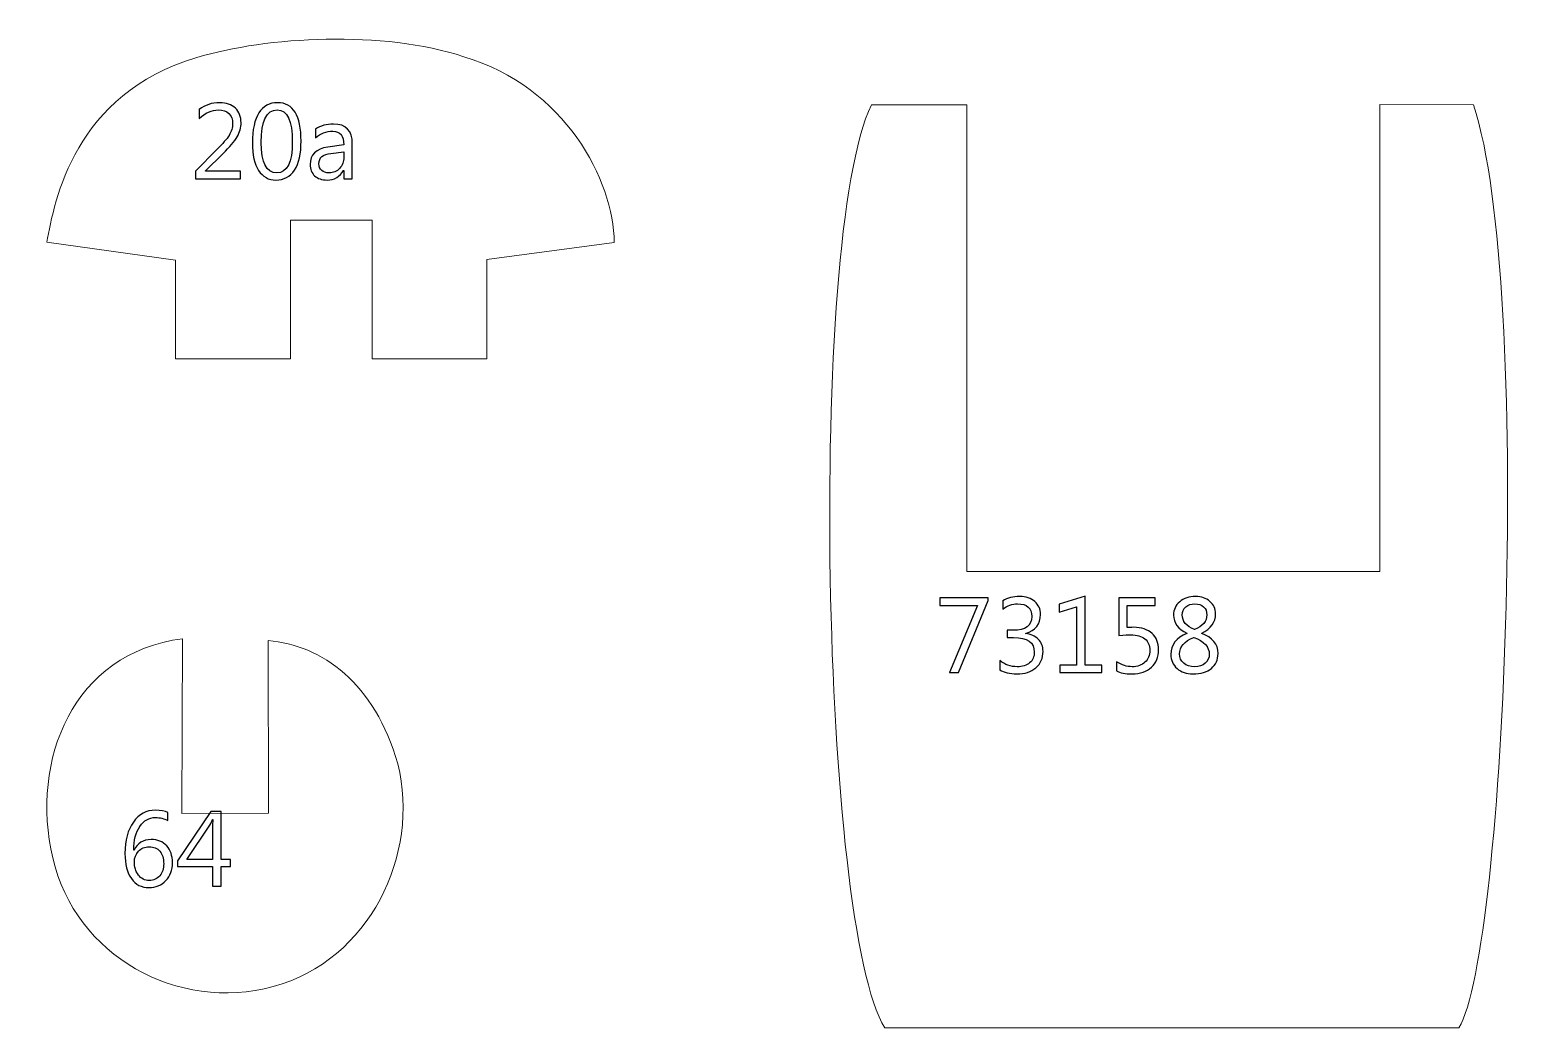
# Model space of a CAD drawing. Header units: centimetres. Extents: x -19.4 to 19.9, y -26.5 to 22.7.
# Drawn here: x -10.56 to -4.6, y -26.44 to -22.49 of the extents above; entities that cross this region are included whole.
import ezdxf

# ---------------------------------------------------------------- set-up
doc = ezdxf.new("R2010")
doc.units = ezdxf.units.CM
doc.header["$MEASUREMENT"] = 0
doc.layers.add('Camada 1', color=7, linetype='Continuous')

msp = doc.modelspace()

# ---------------------------------------------------------------- linework, layer by layer
at = {"layer": 'Camada 1', "color": 7, "lineweight": 9}
for points, knots in [([(-9.52597, -23.24056), (-9.52597, -23.24056), (-9.20152, -23.24056), (-9.20152, -23.24056), (-9.20152, -23.24056), (-9.20152, -23.24056), (-9.20174, -23.78998), (-9.20174, -23.78998), (-9.20174, -23.78998), (-9.20174, -23.78998), (-8.74706, -23.78986), (-8.74706, -23.78986), (-8.74706, -23.78986), (-8.74706, -23.78986), (-8.74676, -23.39645), (-8.74676, -23.39645), (-8.74676, -23.39645), (-8.74676, -23.39645), (-8.24192, -23.32893), (-8.24192, -23.32893), (-8.24192, -23.32893), (-8.24489, -23.08225), (-8.43561, -22.71193), (-8.83818, -22.59241), (-8.83818, -22.59241), (-9.15771, -22.48692), (-9.62076, -22.51208), (-9.89742, -22.59576), (-9.89742, -22.59576), (-10.38299, -22.74035), (-10.46188, -23.16197), (-10.492, -23.32741), (-10.492, -23.32741), (-10.492, -23.32741), (-9.9815, -23.39855), (-9.9815, -23.39855), (-9.9815, -23.39855), (-9.9815, -23.39855), (-9.98144, -23.7892), (-9.98144, -23.7892), (-9.98144, -23.7892), (-9.98144, -23.7892), (-9.52593, -23.78994), (-9.52593, -23.78994), (-9.52593, -23.78994), (-9.52593, -23.78994), (-9.52597, -23.24056), (-9.52597, -23.24056)], [0, 0, 0, 0, 0.0769231, 0.0769231, 0.0769231, 0.0769231, 0.1538462, 0.1538462, 0.1538462, 0.1538462, 0.2307692, 0.2307692, 0.2307692, 0.2307692, 0.3076923, 0.3076923, 0.3076923, 0.3076923, 0.3846154, 0.3846154, 0.3846154, 0.3846154, 0.4615385, 0.4615385, 0.4615385, 0.4615385, 0.5384615, 0.5384615, 0.5384615, 0.5384615, 0.6153846, 0.6153846, 0.6153846, 0.6153846, 0.6923077, 0.6923077, 0.6923077, 0.6923077, 0.7692308, 0.7692308, 0.7692308, 0.7692308, 0.8461538, 0.8461538, 0.8461538, 0.8461538, 1, 1, 1, 1]), ([(-7.22207, -22.78292), (-7.22207, -22.78292), (-6.84369, -22.7827), (-6.84369, -22.7827), (-6.84369, -22.7827), (-6.84369, -22.7827), (-6.84373, -24.63254), (-6.84373, -24.63254), (-6.84373, -24.63254), (-6.84373, -24.63254), (-5.20627, -24.6323), (-5.20627, -24.6323), (-5.20627, -24.6323), (-5.20627, -24.6323), (-5.20603, -22.78214), (-5.20603, -22.78214), (-5.20603, -22.78214), (-5.20603, -22.78214), (-4.83427, -22.78268), (-4.83427, -22.78268), (-4.83427, -22.78268), (-4.59865, -23.50388), (-4.70595, -26.14142), (-4.89249, -26.44154), (-4.89249, -26.44154), (-4.89249, -26.44154), (-7.16875, -26.4411), (-7.16875, -26.4411), (-7.16875, -26.4411), (-7.41943, -26.04228), (-7.47743, -23.3133), (-7.22207, -22.78292)], [0, 0, 0, 0, 0.1111111, 0.1111111, 0.1111111, 0.1111111, 0.2222222, 0.2222222, 0.2222222, 0.2222222, 0.3333333, 0.3333333, 0.3333333, 0.3333333, 0.4444444, 0.4444444, 0.4444444, 0.4444444, 0.5555556, 0.5555556, 0.5555556, 0.5555556, 0.6666667, 0.6666667, 0.6666667, 0.6666667, 0.7777778, 0.7777778, 0.7777778, 0.7777778, 1, 1, 1, 1]), ([(-9.95629, -25.59228), (-9.95629, -25.59228), (-9.61261, -25.59054), (-9.61261, -25.59054), (-9.61261, -25.59054), (-9.61261, -25.59054), (-9.61402, -24.90669), (-9.61402, -24.90669), (-9.61402, -24.90669), (-9.40134, -24.92379), (-9.19169, -25.07403), (-9.10037, -25.39532), (-9.10037, -25.39532), (-9.01042, -25.75538), (-9.21333, -26.17391), (-9.59392, -26.27739), (-9.59392, -26.27739), (-9.97452, -26.38087), (-10.37866, -26.15575), (-10.4686, -25.76788), (-10.4686, -25.76788), (-10.55855, -25.38001), (-10.38835, -24.9555), (-9.95414, -24.89905), (-9.95414, -24.89905), (-9.95414, -24.89905), (-9.95629, -25.59228), (-9.95629, -25.59228)], [0, 0, 0, 0, 0.125, 0.125, 0.125, 0.125, 0.25, 0.25, 0.25, 0.25, 0.375, 0.375, 0.375, 0.375, 0.5, 0.5, 0.5, 0.5, 0.625, 0.625, 0.625, 0.625, 0.75, 0.75, 0.75, 0.75, 1, 1, 1, 1])]:
    msp.add_open_spline(points, degree=3, knots=knots, dxfattribs=at)
at = {"layer": 'Camada 1', "color": 7}
for points, knots in [([(-9.72422, -23.07612), (-9.72422, -23.07612), (-9.90287, -23.07612), (-9.90287, -23.07612), (-9.90287, -23.07612), (-9.90287, -23.07612), (-9.90287, -23.04606), (-9.90287, -23.04606), (-9.90287, -23.04606), (-9.90287, -23.04606), (-9.81651, -22.95942), (-9.81651, -22.95942), (-9.81651, -22.95942), (-9.79443, -22.93734), (-9.77869, -22.91899), (-9.76931, -22.90431), (-9.76931, -22.90431), (-9.75985, -22.88964), (-9.75513, -22.8739), (-9.75513, -22.85725), (-9.75513, -22.85725), (-9.75513, -22.84018), (-9.76, -22.82691), (-9.7698, -22.81753), (-9.7698, -22.81753), (-9.77961, -22.80815), (-9.79351, -22.80349), (-9.81157, -22.80349), (-9.81157, -22.80349), (-9.83803, -22.80349), (-9.86336, -22.81478), (-9.88763, -22.83736), (-9.88763, -22.83736), (-9.88763, -22.83736), (-9.88763, -22.8018), (-9.88763, -22.8018), (-9.88763, -22.8018), (-9.86449, -22.78373), (-9.83754, -22.7747), (-9.80685, -22.7747), (-9.80685, -22.7747), (-9.78039, -22.7747), (-9.75957, -22.7819), (-9.7444, -22.79622), (-9.7444, -22.79622), (-9.72923, -22.81054), (-9.72168, -22.82981), (-9.72168, -22.85394), (-9.72168, -22.85394), (-9.72168, -22.87292), (-9.7269, -22.89154), (-9.73742, -22.90968), (-9.73742, -22.90968), (-9.74786, -22.92781), (-9.7667, -22.95032), (-9.79386, -22.9772), (-9.79386, -22.9772), (-9.79386, -22.9772), (-9.86223, -23.04479), (-9.86223, -23.04479), (-9.86223, -23.04479), (-9.86223, -23.04479), (-9.86223, -23.04564), (-9.86223, -23.04564), (-9.86223, -23.04564), (-9.86223, -23.04564), (-9.72422, -23.04564), (-9.72422, -23.04564), (-9.72422, -23.04564), (-9.72422, -23.04564), (-9.72422, -23.07612), (-9.72422, -23.07612)], [0, 0, 0, 0, 0.0526316, 0.0526316, 0.0526316, 0.0526316, 0.1052632, 0.1052632, 0.1052632, 0.1052632, 0.1578947, 0.1578947, 0.1578947, 0.1578947, 0.2105263, 0.2105263, 0.2105263, 0.2105263, 0.2631579, 0.2631579, 0.2631579, 0.2631579, 0.3157895, 0.3157895, 0.3157895, 0.3157895, 0.3684211, 0.3684211, 0.3684211, 0.3684211, 0.4210526, 0.4210526, 0.4210526, 0.4210526, 0.4736842, 0.4736842, 0.4736842, 0.4736842, 0.5263158, 0.5263158, 0.5263158, 0.5263158, 0.5789474, 0.5789474, 0.5789474, 0.5789474, 0.6315789, 0.6315789, 0.6315789, 0.6315789, 0.6842105, 0.6842105, 0.6842105, 0.6842105, 0.7368421, 0.7368421, 0.7368421, 0.7368421, 0.7894737, 0.7894737, 0.7894737, 0.7894737, 0.8421053, 0.8421053, 0.8421053, 0.8421053, 0.8947368, 0.8947368, 0.8947368, 0.8947368, 1, 1, 1, 1]), ([(-9.58339, -23.0812), (-9.61274, -23.0812), (-9.63568, -23.06857), (-9.65211, -23.04338), (-9.65211, -23.04338), (-9.66855, -23.01812), (-9.67681, -22.98164), (-9.67681, -22.93395), (-9.67681, -22.93395), (-9.67681, -22.88152), (-9.6682, -22.84194), (-9.65106, -22.81506), (-9.65106, -22.81506), (-9.63391, -22.78818), (-9.60915, -22.7747), (-9.57676, -22.7747), (-9.57676, -22.7747), (-9.51474, -22.7747), (-9.48377, -22.82536), (-9.48377, -22.92668), (-9.48377, -22.92668), (-9.48377, -22.97692), (-9.49252, -23.01516), (-9.51001, -23.04162), (-9.51001, -23.04162), (-9.52751, -23.06801), (-9.55199, -23.0812), (-9.58339, -23.0812)], [0, 0, 0, 0, 0.125, 0.125, 0.125, 0.125, 0.25, 0.25, 0.25, 0.25, 0.375, 0.375, 0.375, 0.375, 0.5, 0.5, 0.5, 0.5, 0.625, 0.625, 0.625, 0.625, 0.75, 0.75, 0.75, 0.75, 1, 1, 1, 1]), ([(-9.57867, -22.80349), (-9.62093, -22.80349), (-9.6421, -22.84646), (-9.6421, -22.9324), (-9.6421, -22.9324), (-9.6421, -23.01269), (-9.62135, -23.05284), (-9.57986, -23.05284), (-9.57986, -23.05284), (-9.53894, -23.05284), (-9.51848, -23.01198), (-9.51848, -22.93035), (-9.51848, -22.93035), (-9.51848, -22.84575), (-9.53852, -22.80349), (-9.57867, -22.80349)], [0, 0, 0, 0, 0.2, 0.2, 0.2, 0.2, 0.4, 0.4, 0.4, 0.4, 0.6, 0.6, 0.6, 0.6, 1, 1, 1, 1]), ([(-9.28056, -23.07612), (-9.28056, -23.07612), (-9.31443, -23.07612), (-9.31443, -23.07612), (-9.31443, -23.07612), (-9.31443, -23.07612), (-9.31443, -23.04303), (-9.31443, -23.04303), (-9.31443, -23.04303), (-9.31443, -23.04303), (-9.31528, -23.04303), (-9.31528, -23.04303), (-9.31528, -23.04303), (-9.33002, -23.0685), (-9.35168, -23.0812), (-9.3804, -23.0812), (-9.3804, -23.0812), (-9.4015, -23.0812), (-9.41801, -23.07563), (-9.42993, -23.06441), (-9.42993, -23.06441), (-9.44186, -23.05326), (-9.44778, -23.03844), (-9.44778, -23.01996), (-9.44778, -23.01996), (-9.44778, -22.98037), (-9.4245, -22.9573), (-9.37793, -22.95081), (-9.37793, -22.95081), (-9.37793, -22.95081), (-9.31443, -22.94192), (-9.31443, -22.94192), (-9.31443, -22.94192), (-9.31443, -22.9058), (-9.32897, -22.88773), (-9.35803, -22.88773), (-9.35803, -22.88773), (-9.38351, -22.88773), (-9.40651, -22.89648), (-9.42704, -22.91398), (-9.42704, -22.91398), (-9.42704, -22.91398), (-9.42704, -22.87927), (-9.42704, -22.87927), (-9.42704, -22.87927), (-9.40623, -22.866), (-9.38231, -22.85937), (-9.35514, -22.85937), (-9.35514, -22.85937), (-9.3054, -22.85937), (-9.28056, -22.88569), (-9.28056, -22.93839), (-9.28056, -22.93839), (-9.28056, -22.93839), (-9.28056, -23.07612), (-9.28056, -23.07612)], [0, 0, 0, 0, 0.0666667, 0.0666667, 0.0666667, 0.0666667, 0.1333333, 0.1333333, 0.1333333, 0.1333333, 0.2, 0.2, 0.2, 0.2, 0.2666667, 0.2666667, 0.2666667, 0.2666667, 0.3333333, 0.3333333, 0.3333333, 0.3333333, 0.4, 0.4, 0.4, 0.4, 0.4666667, 0.4666667, 0.4666667, 0.4666667, 0.5333333, 0.5333333, 0.5333333, 0.5333333, 0.6, 0.6, 0.6, 0.6, 0.6666667, 0.6666667, 0.6666667, 0.6666667, 0.7333333, 0.7333333, 0.7333333, 0.7333333, 0.8, 0.8, 0.8, 0.8, 0.8666667, 0.8666667, 0.8666667, 0.8666667, 1, 1, 1, 1]), ([(-9.31443, -22.96901), (-9.31443, -22.96901), (-9.36551, -22.97607), (-9.36551, -22.97607), (-9.36551, -22.97607), (-9.38125, -22.97826), (-9.3931, -22.98221), (-9.40107, -22.98778), (-9.40107, -22.98778), (-9.40905, -22.99343), (-9.41307, -23.00331), (-9.41307, -23.01756), (-9.41307, -23.01756), (-9.41307, -23.02793), (-9.4094, -23.0364), (-9.40199, -23.04296), (-9.40199, -23.04296), (-9.39465, -23.04952), (-9.38478, -23.05284), (-9.37257, -23.05284), (-9.37257, -23.05284), (-9.35571, -23.05284), (-9.34181, -23.04691), (-9.33087, -23.03513), (-9.33087, -23.03513), (-9.31993, -23.02327), (-9.31443, -23.00832), (-9.31443, -22.99018), (-9.31443, -22.99018), (-9.31443, -22.99018), (-9.31443, -22.96901), (-9.31443, -22.96901)], [0, 0, 0, 0, 0.1111111, 0.1111111, 0.1111111, 0.1111111, 0.2222222, 0.2222222, 0.2222222, 0.2222222, 0.3333333, 0.3333333, 0.3333333, 0.3333333, 0.4444444, 0.4444444, 0.4444444, 0.4444444, 0.5555556, 0.5555556, 0.5555556, 0.5555556, 0.6666667, 0.6666667, 0.6666667, 0.6666667, 0.7777778, 0.7777778, 0.7777778, 0.7777778, 1, 1, 1, 1]), ([(-6.71276, -25.02239), (-6.71276, -25.02239), (-6.71276, -24.98599), (-6.71276, -24.98599), (-6.71276, -24.98599), (-6.69251, -25.00207), (-6.66958, -25.01012), (-6.6441, -25.01012), (-6.6441, -25.01012), (-6.62336, -25.01012), (-6.60685, -25.00497), (-6.5945, -24.99459), (-6.5945, -24.99459), (-6.58216, -24.98422), (-6.57602, -24.97025), (-6.57602, -24.95275), (-6.57602, -24.95275), (-6.57602, -24.91395), (-6.60353, -24.89454), (-6.6585, -24.89454), (-6.6585, -24.89454), (-6.6585, -24.89454), (-6.68312, -24.89454), (-6.68312, -24.89454), (-6.68312, -24.89454), (-6.68312, -24.89454), (-6.68312, -24.86576), (-6.68312, -24.86576), (-6.68312, -24.86576), (-6.68312, -24.86576), (-6.6597, -24.86576), (-6.6597, -24.86576), (-6.6597, -24.86576), (-6.61066, -24.86576), (-6.58618, -24.84755), (-6.58618, -24.81122), (-6.58618, -24.81122), (-6.58618, -24.77756), (-6.60488, -24.76077), (-6.64227, -24.76077), (-6.64227, -24.76077), (-6.66315, -24.76077), (-6.68284, -24.76782), (-6.70133, -24.78194), (-6.70133, -24.78194), (-6.70133, -24.78194), (-6.70133, -24.74892), (-6.70133, -24.74892), (-6.70133, -24.74892), (-6.68228, -24.73763), (-6.65977, -24.73198), (-6.63387, -24.73198), (-6.63387, -24.73198), (-6.6089, -24.73198), (-6.58893, -24.73861), (-6.5739, -24.75181), (-6.5739, -24.75181), (-6.55894, -24.76507), (-6.55146, -24.78201), (-6.55146, -24.80268), (-6.55146, -24.80268), (-6.55146, -24.8417), (-6.57129, -24.86682), (-6.61101, -24.87796), (-6.61101, -24.87796), (-6.61101, -24.87796), (-6.61101, -24.87881), (-6.61101, -24.87881), (-6.61101, -24.87881), (-6.58971, -24.88086), (-6.57277, -24.88834), (-6.56021, -24.90125), (-6.56021, -24.90125), (-6.54758, -24.91416), (-6.5413, -24.93025), (-6.5413, -24.94951), (-6.5413, -24.94951), (-6.5413, -24.97618), (-6.55083, -24.99763), (-6.56995, -25.014), (-6.56995, -25.014), (-6.58907, -25.0303), (-6.61426, -25.03848), (-6.64552, -25.03848), (-6.64552, -25.03848), (-6.67367, -25.03848), (-6.6961, -25.03312), (-6.71276, -25.02239)], [0, 0, 0, 0, 0.0434783, 0.0434783, 0.0434783, 0.0434783, 0.0869565, 0.0869565, 0.0869565, 0.0869565, 0.1304348, 0.1304348, 0.1304348, 0.1304348, 0.173913, 0.173913, 0.173913, 0.173913, 0.2173913, 0.2173913, 0.2173913, 0.2173913, 0.2608696, 0.2608696, 0.2608696, 0.2608696, 0.3043478, 0.3043478, 0.3043478, 0.3043478, 0.3478261, 0.3478261, 0.3478261, 0.3478261, 0.3913043, 0.3913043, 0.3913043, 0.3913043, 0.4347826, 0.4347826, 0.4347826, 0.4347826, 0.4782609, 0.4782609, 0.4782609, 0.4782609, 0.5217391, 0.5217391, 0.5217391, 0.5217391, 0.5652174, 0.5652174, 0.5652174, 0.5652174, 0.6086957, 0.6086957, 0.6086957, 0.6086957, 0.6521739, 0.6521739, 0.6521739, 0.6521739, 0.6956522, 0.6956522, 0.6956522, 0.6956522, 0.7391304, 0.7391304, 0.7391304, 0.7391304, 0.7826087, 0.7826087, 0.7826087, 0.7826087, 0.826087, 0.826087, 0.826087, 0.826087, 0.8695652, 0.8695652, 0.8695652, 0.8695652, 0.9130435, 0.9130435, 0.9130435, 0.9130435, 1, 1, 1, 1]), ([(-6.30762, -25.0334), (-6.30762, -25.0334), (-6.47526, -25.0334), (-6.47526, -25.0334), (-6.47526, -25.0334), (-6.47526, -25.0334), (-6.47526, -25.00377), (-6.47526, -25.00377), (-6.47526, -25.00377), (-6.47526, -25.00377), (-6.40838, -25.00377), (-6.40838, -25.00377), (-6.40838, -25.00377), (-6.40838, -25.00377), (-6.40838, -24.77333), (-6.40838, -24.77333), (-6.40838, -24.77333), (-6.40838, -24.77333), (-6.47696, -24.79379), (-6.47696, -24.79379), (-6.47696, -24.79379), (-6.47696, -24.79379), (-6.47696, -24.76162), (-6.47696, -24.76162), (-6.47696, -24.76162), (-6.47696, -24.76162), (-6.37451, -24.73029), (-6.37451, -24.73029), (-6.37451, -24.73029), (-6.37451, -24.73029), (-6.37451, -25.00377), (-6.37451, -25.00377), (-6.37451, -25.00377), (-6.37451, -25.00377), (-6.30762, -25.00377), (-6.30762, -25.00377), (-6.30762, -25.00377), (-6.30762, -25.00377), (-6.30762, -25.0334), (-6.30762, -25.0334)], [0, 0, 0, 0, 0.0909091, 0.0909091, 0.0909091, 0.0909091, 0.1818182, 0.1818182, 0.1818182, 0.1818182, 0.2727273, 0.2727273, 0.2727273, 0.2727273, 0.3636364, 0.3636364, 0.3636364, 0.3636364, 0.4545455, 0.4545455, 0.4545455, 0.4545455, 0.5454545, 0.5454545, 0.5454545, 0.5454545, 0.6363636, 0.6363636, 0.6363636, 0.6363636, 0.7272727, 0.7272727, 0.7272727, 0.7272727, 0.8181818, 0.8181818, 0.8181818, 0.8181818, 1, 1, 1, 1]), ([(-5.97064, -24.87803), (-5.97064, -24.87803), (-5.97064, -24.87719), (-5.97064, -24.87719), (-5.97064, -24.87719), (-6.0062, -24.86068), (-6.02398, -24.83669), (-6.02398, -24.80522), (-6.02398, -24.80522), (-6.02398, -24.78384), (-6.01587, -24.76627), (-5.99957, -24.75258), (-5.99957, -24.75258), (-5.98327, -24.73883), (-5.96232, -24.73198), (-5.93663, -24.73198), (-5.93663, -24.73198), (-5.91349, -24.73198), (-5.89444, -24.7384), (-5.87955, -24.75124), (-5.87955, -24.75124), (-5.86467, -24.76409), (-5.85719, -24.78052), (-5.85719, -24.80063), (-5.85719, -24.80063), (-5.85719, -24.83351), (-5.87553, -24.85898), (-5.91222, -24.87719), (-5.91222, -24.87719), (-5.91222, -24.87719), (-5.91222, -24.87803), (-5.91222, -24.87803), (-5.91222, -24.87803), (-5.86904, -24.89349), (-5.84745, -24.92023), (-5.84745, -24.95826), (-5.84745, -24.95826), (-5.84745, -24.98281), (-5.85627, -25.00228), (-5.87391, -25.01675), (-5.87391, -25.01675), (-5.89148, -25.03121), (-5.91603, -25.03848), (-5.94743, -25.03848), (-5.94743, -25.03848), (-5.97276, -25.03848), (-5.99357, -25.03128), (-6.01001, -25.01696), (-6.01001, -25.01696), (-6.02638, -25.00264), (-6.03457, -24.98401), (-6.03457, -24.96115), (-6.03457, -24.96115), (-6.03457, -24.92312), (-6.01326, -24.89539), (-5.97064, -24.87803)], [0, 0, 0, 0, 0.0666667, 0.0666667, 0.0666667, 0.0666667, 0.1333333, 0.1333333, 0.1333333, 0.1333333, 0.2, 0.2, 0.2, 0.2, 0.2666667, 0.2666667, 0.2666667, 0.2666667, 0.3333333, 0.3333333, 0.3333333, 0.3333333, 0.4, 0.4, 0.4, 0.4, 0.4666667, 0.4666667, 0.4666667, 0.4666667, 0.5333333, 0.5333333, 0.5333333, 0.5333333, 0.6, 0.6, 0.6, 0.6, 0.6666667, 0.6666667, 0.6666667, 0.6666667, 0.7333333, 0.7333333, 0.7333333, 0.7333333, 0.8, 0.8, 0.8, 0.8, 0.8666667, 0.8666667, 0.8666667, 0.8666667, 1, 1, 1, 1]), ([(-6.75932, -24.74772), (-6.75932, -24.74772), (-6.87659, -25.0334), (-6.87659, -25.0334), (-6.87659, -25.0334), (-6.87659, -25.0334), (-6.91173, -25.0334), (-6.91173, -25.0334), (-6.91173, -25.0334), (-6.91173, -25.0334), (-6.80081, -24.76754), (-6.80081, -24.76754), (-6.80081, -24.76754), (-6.80081, -24.76754), (-6.95025, -24.76754), (-6.95025, -24.76754), (-6.95025, -24.76754), (-6.95025, -24.76754), (-6.95025, -24.73706), (-6.95025, -24.73706), (-6.95025, -24.73706), (-6.95025, -24.73706), (-6.75932, -24.73706), (-6.75932, -24.73706), (-6.75932, -24.73706), (-6.75932, -24.73706), (-6.75932, -24.74772), (-6.75932, -24.74772)], [0, 0, 0, 0, 0.125, 0.125, 0.125, 0.125, 0.25, 0.25, 0.25, 0.25, 0.375, 0.375, 0.375, 0.375, 0.5, 0.5, 0.5, 0.5, 0.625, 0.625, 0.625, 0.625, 0.75, 0.75, 0.75, 0.75, 1, 1, 1, 1]), ([(-6.24962, -25.0262), (-6.24962, -25.0262), (-6.24962, -24.99022), (-6.24962, -24.99022), (-6.24962, -24.99022), (-6.22937, -25.00348), (-6.20877, -25.01012), (-6.18782, -25.01012), (-6.18782, -25.01012), (-6.16686, -25.01012), (-6.15, -25.00419), (-6.13716, -24.99234), (-6.13716, -24.99234), (-6.12438, -24.98055), (-6.11796, -24.96482), (-6.11796, -24.94527), (-6.11796, -24.94527), (-6.11796, -24.92587), (-6.12453, -24.9107), (-6.13758, -24.89984), (-6.13758, -24.89984), (-6.1507, -24.88897), (-6.1694, -24.88354), (-6.19381, -24.88354), (-6.19381, -24.88354), (-6.20207, -24.88354), (-6.21759, -24.88438), (-6.24031, -24.88601), (-6.24031, -24.88601), (-6.24031, -24.88601), (-6.24031, -24.73706), (-6.24031, -24.73706), (-6.24031, -24.73706), (-6.24031, -24.73706), (-6.0968, -24.73706), (-6.0968, -24.73706), (-6.0968, -24.73706), (-6.0968, -24.73706), (-6.0968, -24.76754), (-6.0968, -24.76754), (-6.0968, -24.76754), (-6.0968, -24.76754), (-6.20814, -24.76754), (-6.20814, -24.76754), (-6.20814, -24.76754), (-6.20814, -24.76754), (-6.20814, -24.85475), (-6.20814, -24.85475), (-6.20814, -24.85475), (-6.19903, -24.85419), (-6.19064, -24.8539), (-6.18288, -24.8539), (-6.18288, -24.8539), (-6.1512, -24.8539), (-6.12664, -24.86188), (-6.10929, -24.87775), (-6.10929, -24.87775), (-6.09193, -24.89363), (-6.08325, -24.91543), (-6.08325, -24.94309), (-6.08325, -24.94309), (-6.08325, -24.97173), (-6.09256, -24.99481), (-6.11126, -25.01223), (-6.11126, -25.01223), (-6.12996, -25.02973), (-6.15564, -25.03848), (-6.18817, -25.03848), (-6.18817, -25.03848), (-6.21561, -25.03848), (-6.23608, -25.03439), (-6.24962, -25.0262)], [0, 0, 0, 0, 0.0526316, 0.0526316, 0.0526316, 0.0526316, 0.1052632, 0.1052632, 0.1052632, 0.1052632, 0.1578947, 0.1578947, 0.1578947, 0.1578947, 0.2105263, 0.2105263, 0.2105263, 0.2105263, 0.2631579, 0.2631579, 0.2631579, 0.2631579, 0.3157895, 0.3157895, 0.3157895, 0.3157895, 0.3684211, 0.3684211, 0.3684211, 0.3684211, 0.4210526, 0.4210526, 0.4210526, 0.4210526, 0.4736842, 0.4736842, 0.4736842, 0.4736842, 0.5263158, 0.5263158, 0.5263158, 0.5263158, 0.5789474, 0.5789474, 0.5789474, 0.5789474, 0.6315789, 0.6315789, 0.6315789, 0.6315789, 0.6842105, 0.6842105, 0.6842105, 0.6842105, 0.7368421, 0.7368421, 0.7368421, 0.7368421, 0.7894737, 0.7894737, 0.7894737, 0.7894737, 0.8421053, 0.8421053, 0.8421053, 0.8421053, 0.8947368, 0.8947368, 0.8947368, 0.8947368, 1, 1, 1, 1]), ([(-5.8919, -24.80487), (-5.8919, -24.79118), (-5.8962, -24.78045), (-5.90474, -24.77255), (-5.90474, -24.77255), (-5.91328, -24.76472), (-5.92499, -24.76077), (-5.93974, -24.76077), (-5.93974, -24.76077), (-5.95357, -24.76077), (-5.96528, -24.76486), (-5.97488, -24.77312), (-5.97488, -24.77312), (-5.98447, -24.7813), (-5.98927, -24.79174), (-5.98927, -24.80444), (-5.98927, -24.80444), (-5.98927, -24.83027), (-5.97318, -24.84967), (-5.94101, -24.86279), (-5.94101, -24.86279), (-5.90827, -24.84925), (-5.8919, -24.82999), (-5.8919, -24.80487)], [0, 0, 0, 0, 0.1428571, 0.1428571, 0.1428571, 0.1428571, 0.2857143, 0.2857143, 0.2857143, 0.2857143, 0.4285714, 0.4285714, 0.4285714, 0.4285714, 0.5714286, 0.5714286, 0.5714286, 0.5714286, 0.7142857, 0.7142857, 0.7142857, 0.7142857, 1, 1, 1, 1]), ([(-5.94327, -24.89412), (-5.98101, -24.90915), (-5.99985, -24.93102), (-5.99985, -24.9596), (-5.99985, -24.9596), (-5.99985, -24.97434), (-5.99435, -24.98648), (-5.98341, -24.99593), (-5.98341, -24.99593), (-5.97248, -25.00539), (-5.95808, -25.01012), (-5.94016, -25.01012), (-5.94016, -25.01012), (-5.92309, -25.01012), (-5.90919, -25.00546), (-5.89839, -24.99615), (-5.89839, -24.99615), (-5.8876, -24.98683), (-5.88216, -24.97505), (-5.88216, -24.9608), (-5.88216, -24.9608), (-5.88216, -24.93102), (-5.90255, -24.90873), (-5.94327, -24.89412)], [0, 0, 0, 0, 0.1428571, 0.1428571, 0.1428571, 0.1428571, 0.2857143, 0.2857143, 0.2857143, 0.2857143, 0.4285714, 0.4285714, 0.4285714, 0.4285714, 0.5714286, 0.5714286, 0.5714286, 0.5714286, 0.7142857, 0.7142857, 0.7142857, 0.7142857, 1, 1, 1, 1]), ([(-10.01203, -25.58735), (-10.01203, -25.58735), (-10.01203, -25.61945), (-10.01203, -25.61945), (-10.01203, -25.61945), (-10.02734, -25.61162), (-10.04342, -25.60767), (-10.06036, -25.60767), (-10.06036, -25.60767), (-10.08661, -25.60767), (-10.10763, -25.61938), (-10.12344, -25.64281), (-10.12344, -25.64281), (-10.13917, -25.66623), (-10.14707, -25.69763), (-10.14707, -25.73693), (-10.14707, -25.73693), (-10.14707, -25.73693), (-10.14623, -25.73693), (-10.14623, -25.73693), (-10.14623, -25.73693), (-10.13247, -25.70892), (-10.10989, -25.69488), (-10.07849, -25.69488), (-10.07849, -25.69488), (-10.0526, -25.69488), (-10.03207, -25.7032), (-10.01675, -25.71978), (-10.01675, -25.71978), (-10.00144, -25.73643), (-9.99382, -25.75866), (-9.99382, -25.78653), (-9.99382, -25.78653), (-9.99382, -25.8156), (-10.00257, -25.83938), (-10.02007, -25.85779), (-10.02007, -25.85779), (-10.03757, -25.87621), (-10.05979, -25.88538), (-10.08675, -25.88538), (-10.08675, -25.88538), (-10.11652, -25.88538), (-10.13988, -25.87353), (-10.15681, -25.84982), (-10.15681, -25.84982), (-10.17374, -25.82611), (-10.18221, -25.79281), (-10.18221, -25.74991), (-10.18221, -25.74991), (-10.18221, -25.69791), (-10.17113, -25.65642), (-10.14898, -25.62545), (-10.14898, -25.62545), (-10.12682, -25.5944), (-10.09754, -25.57888), (-10.0612, -25.57888), (-10.0612, -25.57888), (-10.04053, -25.57888), (-10.02416, -25.5817), (-10.01203, -25.58735)], [0, 0, 0, 0, 0.0625, 0.0625, 0.0625, 0.0625, 0.125, 0.125, 0.125, 0.125, 0.1875, 0.1875, 0.1875, 0.1875, 0.25, 0.25, 0.25, 0.25, 0.3125, 0.3125, 0.3125, 0.3125, 0.375, 0.375, 0.375, 0.375, 0.4375, 0.4375, 0.4375, 0.4375, 0.5, 0.5, 0.5, 0.5, 0.5625, 0.5625, 0.5625, 0.5625, 0.625, 0.625, 0.625, 0.625, 0.6875, 0.6875, 0.6875, 0.6875, 0.75, 0.75, 0.75, 0.75, 0.8125, 0.8125, 0.8125, 0.8125, 0.875, 0.875, 0.875, 0.875, 1, 1, 1, 1]), ([(-9.7631, -25.80156), (-9.7631, -25.80156), (-9.8012, -25.80156), (-9.8012, -25.80156), (-9.8012, -25.80156), (-9.8012, -25.80156), (-9.8012, -25.8803), (-9.8012, -25.8803), (-9.8012, -25.8803), (-9.8012, -25.8803), (-9.83465, -25.8803), (-9.83465, -25.8803), (-9.83465, -25.8803), (-9.83465, -25.8803), (-9.83465, -25.80156), (-9.83465, -25.80156), (-9.83465, -25.80156), (-9.83465, -25.80156), (-9.97393, -25.80156), (-9.97393, -25.80156), (-9.97393, -25.80156), (-9.97393, -25.80156), (-9.97393, -25.7794), (-9.97393, -25.7794), (-9.97393, -25.7794), (-9.97393, -25.7794), (-9.84206, -25.58396), (-9.84206, -25.58396), (-9.84206, -25.58396), (-9.84206, -25.58396), (-9.8012, -25.58396), (-9.8012, -25.58396), (-9.8012, -25.58396), (-9.8012, -25.58396), (-9.8012, -25.77404), (-9.8012, -25.77404), (-9.8012, -25.77404), (-9.8012, -25.77404), (-9.7631, -25.77404), (-9.7631, -25.77404), (-9.7631, -25.77404), (-9.7631, -25.77404), (-9.7631, -25.80156), (-9.7631, -25.80156)], [0, 0, 0, 0, 0.0833333, 0.0833333, 0.0833333, 0.0833333, 0.1666667, 0.1666667, 0.1666667, 0.1666667, 0.25, 0.25, 0.25, 0.25, 0.3333333, 0.3333333, 0.3333333, 0.3333333, 0.4166667, 0.4166667, 0.4166667, 0.4166667, 0.5, 0.5, 0.5, 0.5, 0.5833333, 0.5833333, 0.5833333, 0.5833333, 0.6666667, 0.6666667, 0.6666667, 0.6666667, 0.75, 0.75, 0.75, 0.75, 0.8333333, 0.8333333, 0.8333333, 0.8333333, 1, 1, 1, 1]), ([(-9.83465, -25.77404), (-9.83465, -25.77404), (-9.83465, -25.64598), (-9.83465, -25.64598), (-9.83465, -25.64598), (-9.83465, -25.63688), (-9.83437, -25.62665), (-9.8338, -25.61536), (-9.8338, -25.61536), (-9.8338, -25.61536), (-9.83465, -25.61536), (-9.83465, -25.61536), (-9.83465, -25.61536), (-9.83655, -25.62037), (-9.84036, -25.62792), (-9.84601, -25.63808), (-9.84601, -25.63808), (-9.84601, -25.63808), (-9.93717, -25.77404), (-9.93717, -25.77404), (-9.93717, -25.77404), (-9.93717, -25.77404), (-9.83465, -25.77404), (-9.83465, -25.77404)], [0, 0, 0, 0, 0.1428571, 0.1428571, 0.1428571, 0.1428571, 0.2857143, 0.2857143, 0.2857143, 0.2857143, 0.4285714, 0.4285714, 0.4285714, 0.4285714, 0.5714286, 0.5714286, 0.5714286, 0.5714286, 0.7142857, 0.7142857, 0.7142857, 0.7142857, 1, 1, 1, 1]), ([(-10.08604, -25.72366), (-10.10354, -25.72366), (-10.11772, -25.72959), (-10.12859, -25.74144), (-10.12859, -25.74144), (-10.13952, -25.75337), (-10.14496, -25.76734), (-10.14496, -25.7835), (-10.14496, -25.7835), (-10.14496, -25.80382), (-10.13952, -25.8211), (-10.12873, -25.8355), (-10.12873, -25.8355), (-10.11793, -25.84982), (-10.10354, -25.85702), (-10.08562, -25.85702), (-10.08562, -25.85702), (-10.06854, -25.85702), (-10.05471, -25.85074), (-10.04427, -25.83825), (-10.04427, -25.83825), (-10.03376, -25.82576), (-10.02854, -25.80996), (-10.02854, -25.79076), (-10.02854, -25.79076), (-10.02854, -25.76974), (-10.03355, -25.75337), (-10.04364, -25.74144), (-10.04364, -25.74144), (-10.05373, -25.72959), (-10.06784, -25.72366), (-10.08604, -25.72366)], [0, 0, 0, 0, 0.1111111, 0.1111111, 0.1111111, 0.1111111, 0.2222222, 0.2222222, 0.2222222, 0.2222222, 0.3333333, 0.3333333, 0.3333333, 0.3333333, 0.4444444, 0.4444444, 0.4444444, 0.4444444, 0.5555556, 0.5555556, 0.5555556, 0.5555556, 0.6666667, 0.6666667, 0.6666667, 0.6666667, 0.7777778, 0.7777778, 0.7777778, 0.7777778, 1, 1, 1, 1])]:
    msp.add_open_spline(points, degree=3, knots=knots, dxfattribs=at)
at = {"layer": 'Camada 1', "color": 250, "lineweight": 9}
for points, knots in [([(-9.72422, -23.07612), (-9.72422, -23.07612), (-9.90287, -23.07612), (-9.90287, -23.07612), (-9.90287, -23.07612), (-9.90287, -23.07612), (-9.90287, -23.04606), (-9.90287, -23.04606), (-9.90287, -23.04606), (-9.90287, -23.04606), (-9.81651, -22.95942), (-9.81651, -22.95942), (-9.81651, -22.95942), (-9.79443, -22.93734), (-9.77869, -22.91899), (-9.76931, -22.90431), (-9.76931, -22.90431), (-9.75985, -22.88964), (-9.75513, -22.8739), (-9.75513, -22.85725), (-9.75513, -22.85725), (-9.75513, -22.84018), (-9.76, -22.82691), (-9.7698, -22.81753), (-9.7698, -22.81753), (-9.77961, -22.80815), (-9.79351, -22.80349), (-9.81157, -22.80349), (-9.81157, -22.80349), (-9.83803, -22.80349), (-9.86336, -22.81478), (-9.88763, -22.83736), (-9.88763, -22.83736), (-9.88763, -22.83736), (-9.88763, -22.8018), (-9.88763, -22.8018), (-9.88763, -22.8018), (-9.86449, -22.78373), (-9.83754, -22.7747), (-9.80685, -22.7747), (-9.80685, -22.7747), (-9.78039, -22.7747), (-9.75957, -22.7819), (-9.7444, -22.79622), (-9.7444, -22.79622), (-9.72923, -22.81054), (-9.72168, -22.82981), (-9.72168, -22.85394), (-9.72168, -22.85394), (-9.72168, -22.87292), (-9.7269, -22.89154), (-9.73742, -22.90968), (-9.73742, -22.90968), (-9.74786, -22.92781), (-9.7667, -22.95032), (-9.79386, -22.9772), (-9.79386, -22.9772), (-9.79386, -22.9772), (-9.86223, -23.04479), (-9.86223, -23.04479), (-9.86223, -23.04479), (-9.86223, -23.04479), (-9.86223, -23.04564), (-9.86223, -23.04564), (-9.86223, -23.04564), (-9.86223, -23.04564), (-9.72422, -23.04564), (-9.72422, -23.04564), (-9.72422, -23.04564), (-9.72422, -23.04564), (-9.72422, -23.07612), (-9.72422, -23.07612)], [0, 0, 0, 0, 0.0526316, 0.0526316, 0.0526316, 0.0526316, 0.1052632, 0.1052632, 0.1052632, 0.1052632, 0.1578947, 0.1578947, 0.1578947, 0.1578947, 0.2105263, 0.2105263, 0.2105263, 0.2105263, 0.2631579, 0.2631579, 0.2631579, 0.2631579, 0.3157895, 0.3157895, 0.3157895, 0.3157895, 0.3684211, 0.3684211, 0.3684211, 0.3684211, 0.4210526, 0.4210526, 0.4210526, 0.4210526, 0.4736842, 0.4736842, 0.4736842, 0.4736842, 0.5263158, 0.5263158, 0.5263158, 0.5263158, 0.5789474, 0.5789474, 0.5789474, 0.5789474, 0.6315789, 0.6315789, 0.6315789, 0.6315789, 0.6842105, 0.6842105, 0.6842105, 0.6842105, 0.7368421, 0.7368421, 0.7368421, 0.7368421, 0.7894737, 0.7894737, 0.7894737, 0.7894737, 0.8421053, 0.8421053, 0.8421053, 0.8421053, 0.8947368, 0.8947368, 0.8947368, 0.8947368, 1, 1, 1, 1]), ([(-9.58339, -23.0812), (-9.61274, -23.0812), (-9.63568, -23.06857), (-9.65211, -23.04338), (-9.65211, -23.04338), (-9.66855, -23.01812), (-9.67681, -22.98164), (-9.67681, -22.93395), (-9.67681, -22.93395), (-9.67681, -22.88152), (-9.6682, -22.84194), (-9.65106, -22.81506), (-9.65106, -22.81506), (-9.63391, -22.78818), (-9.60915, -22.7747), (-9.57676, -22.7747), (-9.57676, -22.7747), (-9.51474, -22.7747), (-9.48377, -22.82536), (-9.48377, -22.92668), (-9.48377, -22.92668), (-9.48377, -22.97692), (-9.49252, -23.01516), (-9.51001, -23.04162), (-9.51001, -23.04162), (-9.52751, -23.06801), (-9.55199, -23.0812), (-9.58339, -23.0812)], [0, 0, 0, 0, 0.125, 0.125, 0.125, 0.125, 0.25, 0.25, 0.25, 0.25, 0.375, 0.375, 0.375, 0.375, 0.5, 0.5, 0.5, 0.5, 0.625, 0.625, 0.625, 0.625, 0.75, 0.75, 0.75, 0.75, 1, 1, 1, 1]), ([(-9.57867, -22.80349), (-9.62093, -22.80349), (-9.6421, -22.84646), (-9.6421, -22.9324), (-9.6421, -22.9324), (-9.6421, -23.01269), (-9.62135, -23.05284), (-9.57986, -23.05284), (-9.57986, -23.05284), (-9.53894, -23.05284), (-9.51848, -23.01198), (-9.51848, -22.93035), (-9.51848, -22.93035), (-9.51848, -22.84575), (-9.53852, -22.80349), (-9.57867, -22.80349)], [0, 0, 0, 0, 0.2, 0.2, 0.2, 0.2, 0.4, 0.4, 0.4, 0.4, 0.6, 0.6, 0.6, 0.6, 1, 1, 1, 1]), ([(-9.28056, -23.07612), (-9.28056, -23.07612), (-9.31443, -23.07612), (-9.31443, -23.07612), (-9.31443, -23.07612), (-9.31443, -23.07612), (-9.31443, -23.04303), (-9.31443, -23.04303), (-9.31443, -23.04303), (-9.31443, -23.04303), (-9.31528, -23.04303), (-9.31528, -23.04303), (-9.31528, -23.04303), (-9.33002, -23.0685), (-9.35168, -23.0812), (-9.3804, -23.0812), (-9.3804, -23.0812), (-9.4015, -23.0812), (-9.41801, -23.07563), (-9.42993, -23.06441), (-9.42993, -23.06441), (-9.44186, -23.05326), (-9.44778, -23.03844), (-9.44778, -23.01996), (-9.44778, -23.01996), (-9.44778, -22.98037), (-9.4245, -22.9573), (-9.37793, -22.95081), (-9.37793, -22.95081), (-9.37793, -22.95081), (-9.31443, -22.94192), (-9.31443, -22.94192), (-9.31443, -22.94192), (-9.31443, -22.9058), (-9.32897, -22.88773), (-9.35803, -22.88773), (-9.35803, -22.88773), (-9.38351, -22.88773), (-9.40651, -22.89648), (-9.42704, -22.91398), (-9.42704, -22.91398), (-9.42704, -22.91398), (-9.42704, -22.87927), (-9.42704, -22.87927), (-9.42704, -22.87927), (-9.40623, -22.866), (-9.38231, -22.85937), (-9.35514, -22.85937), (-9.35514, -22.85937), (-9.3054, -22.85937), (-9.28056, -22.88569), (-9.28056, -22.93839), (-9.28056, -22.93839), (-9.28056, -22.93839), (-9.28056, -23.07612), (-9.28056, -23.07612)], [0, 0, 0, 0, 0.0666667, 0.0666667, 0.0666667, 0.0666667, 0.1333333, 0.1333333, 0.1333333, 0.1333333, 0.2, 0.2, 0.2, 0.2, 0.2666667, 0.2666667, 0.2666667, 0.2666667, 0.3333333, 0.3333333, 0.3333333, 0.3333333, 0.4, 0.4, 0.4, 0.4, 0.4666667, 0.4666667, 0.4666667, 0.4666667, 0.5333333, 0.5333333, 0.5333333, 0.5333333, 0.6, 0.6, 0.6, 0.6, 0.6666667, 0.6666667, 0.6666667, 0.6666667, 0.7333333, 0.7333333, 0.7333333, 0.7333333, 0.8, 0.8, 0.8, 0.8, 0.8666667, 0.8666667, 0.8666667, 0.8666667, 1, 1, 1, 1]), ([(-9.31443, -22.96901), (-9.31443, -22.96901), (-9.36551, -22.97607), (-9.36551, -22.97607), (-9.36551, -22.97607), (-9.38125, -22.97826), (-9.3931, -22.98221), (-9.40107, -22.98778), (-9.40107, -22.98778), (-9.40905, -22.99343), (-9.41307, -23.00331), (-9.41307, -23.01756), (-9.41307, -23.01756), (-9.41307, -23.02793), (-9.4094, -23.0364), (-9.40199, -23.04296), (-9.40199, -23.04296), (-9.39465, -23.04952), (-9.38478, -23.05284), (-9.37257, -23.05284), (-9.37257, -23.05284), (-9.35571, -23.05284), (-9.34181, -23.04691), (-9.33087, -23.03513), (-9.33087, -23.03513), (-9.31993, -23.02327), (-9.31443, -23.00832), (-9.31443, -22.99018), (-9.31443, -22.99018), (-9.31443, -22.99018), (-9.31443, -22.96901), (-9.31443, -22.96901)], [0, 0, 0, 0, 0.1111111, 0.1111111, 0.1111111, 0.1111111, 0.2222222, 0.2222222, 0.2222222, 0.2222222, 0.3333333, 0.3333333, 0.3333333, 0.3333333, 0.4444444, 0.4444444, 0.4444444, 0.4444444, 0.5555556, 0.5555556, 0.5555556, 0.5555556, 0.6666667, 0.6666667, 0.6666667, 0.6666667, 0.7777778, 0.7777778, 0.7777778, 0.7777778, 1, 1, 1, 1]), ([(-6.71276, -25.02239), (-6.71276, -25.02239), (-6.71276, -24.98599), (-6.71276, -24.98599), (-6.71276, -24.98599), (-6.69251, -25.00207), (-6.66958, -25.01012), (-6.6441, -25.01012), (-6.6441, -25.01012), (-6.62336, -25.01012), (-6.60685, -25.00497), (-6.5945, -24.99459), (-6.5945, -24.99459), (-6.58216, -24.98422), (-6.57602, -24.97025), (-6.57602, -24.95275), (-6.57602, -24.95275), (-6.57602, -24.91395), (-6.60353, -24.89454), (-6.6585, -24.89454), (-6.6585, -24.89454), (-6.6585, -24.89454), (-6.68312, -24.89454), (-6.68312, -24.89454), (-6.68312, -24.89454), (-6.68312, -24.89454), (-6.68312, -24.86576), (-6.68312, -24.86576), (-6.68312, -24.86576), (-6.68312, -24.86576), (-6.6597, -24.86576), (-6.6597, -24.86576), (-6.6597, -24.86576), (-6.61066, -24.86576), (-6.58618, -24.84755), (-6.58618, -24.81122), (-6.58618, -24.81122), (-6.58618, -24.77756), (-6.60488, -24.76077), (-6.64227, -24.76077), (-6.64227, -24.76077), (-6.66315, -24.76077), (-6.68284, -24.76782), (-6.70133, -24.78194), (-6.70133, -24.78194), (-6.70133, -24.78194), (-6.70133, -24.74892), (-6.70133, -24.74892), (-6.70133, -24.74892), (-6.68228, -24.73763), (-6.65977, -24.73198), (-6.63387, -24.73198), (-6.63387, -24.73198), (-6.6089, -24.73198), (-6.58893, -24.73861), (-6.5739, -24.75181), (-6.5739, -24.75181), (-6.55894, -24.76507), (-6.55146, -24.78201), (-6.55146, -24.80268), (-6.55146, -24.80268), (-6.55146, -24.8417), (-6.57129, -24.86682), (-6.61101, -24.87796), (-6.61101, -24.87796), (-6.61101, -24.87796), (-6.61101, -24.87881), (-6.61101, -24.87881), (-6.61101, -24.87881), (-6.58971, -24.88086), (-6.57277, -24.88834), (-6.56021, -24.90125), (-6.56021, -24.90125), (-6.54758, -24.91416), (-6.5413, -24.93025), (-6.5413, -24.94951), (-6.5413, -24.94951), (-6.5413, -24.97618), (-6.55083, -24.99763), (-6.56995, -25.014), (-6.56995, -25.014), (-6.58907, -25.0303), (-6.61426, -25.03848), (-6.64552, -25.03848), (-6.64552, -25.03848), (-6.67367, -25.03848), (-6.6961, -25.03312), (-6.71276, -25.02239)], [0, 0, 0, 0, 0.0434783, 0.0434783, 0.0434783, 0.0434783, 0.0869565, 0.0869565, 0.0869565, 0.0869565, 0.1304348, 0.1304348, 0.1304348, 0.1304348, 0.173913, 0.173913, 0.173913, 0.173913, 0.2173913, 0.2173913, 0.2173913, 0.2173913, 0.2608696, 0.2608696, 0.2608696, 0.2608696, 0.3043478, 0.3043478, 0.3043478, 0.3043478, 0.3478261, 0.3478261, 0.3478261, 0.3478261, 0.3913043, 0.3913043, 0.3913043, 0.3913043, 0.4347826, 0.4347826, 0.4347826, 0.4347826, 0.4782609, 0.4782609, 0.4782609, 0.4782609, 0.5217391, 0.5217391, 0.5217391, 0.5217391, 0.5652174, 0.5652174, 0.5652174, 0.5652174, 0.6086957, 0.6086957, 0.6086957, 0.6086957, 0.6521739, 0.6521739, 0.6521739, 0.6521739, 0.6956522, 0.6956522, 0.6956522, 0.6956522, 0.7391304, 0.7391304, 0.7391304, 0.7391304, 0.7826087, 0.7826087, 0.7826087, 0.7826087, 0.826087, 0.826087, 0.826087, 0.826087, 0.8695652, 0.8695652, 0.8695652, 0.8695652, 0.9130435, 0.9130435, 0.9130435, 0.9130435, 1, 1, 1, 1]), ([(-6.30762, -25.0334), (-6.30762, -25.0334), (-6.47526, -25.0334), (-6.47526, -25.0334), (-6.47526, -25.0334), (-6.47526, -25.0334), (-6.47526, -25.00377), (-6.47526, -25.00377), (-6.47526, -25.00377), (-6.47526, -25.00377), (-6.40838, -25.00377), (-6.40838, -25.00377), (-6.40838, -25.00377), (-6.40838, -25.00377), (-6.40838, -24.77333), (-6.40838, -24.77333), (-6.40838, -24.77333), (-6.40838, -24.77333), (-6.47696, -24.79379), (-6.47696, -24.79379), (-6.47696, -24.79379), (-6.47696, -24.79379), (-6.47696, -24.76162), (-6.47696, -24.76162), (-6.47696, -24.76162), (-6.47696, -24.76162), (-6.37451, -24.73029), (-6.37451, -24.73029), (-6.37451, -24.73029), (-6.37451, -24.73029), (-6.37451, -25.00377), (-6.37451, -25.00377), (-6.37451, -25.00377), (-6.37451, -25.00377), (-6.30762, -25.00377), (-6.30762, -25.00377), (-6.30762, -25.00377), (-6.30762, -25.00377), (-6.30762, -25.0334), (-6.30762, -25.0334)], [0, 0, 0, 0, 0.0909091, 0.0909091, 0.0909091, 0.0909091, 0.1818182, 0.1818182, 0.1818182, 0.1818182, 0.2727273, 0.2727273, 0.2727273, 0.2727273, 0.3636364, 0.3636364, 0.3636364, 0.3636364, 0.4545455, 0.4545455, 0.4545455, 0.4545455, 0.5454545, 0.5454545, 0.5454545, 0.5454545, 0.6363636, 0.6363636, 0.6363636, 0.6363636, 0.7272727, 0.7272727, 0.7272727, 0.7272727, 0.8181818, 0.8181818, 0.8181818, 0.8181818, 1, 1, 1, 1]), ([(-5.97064, -24.87803), (-5.97064, -24.87803), (-5.97064, -24.87719), (-5.97064, -24.87719), (-5.97064, -24.87719), (-6.0062, -24.86068), (-6.02398, -24.83669), (-6.02398, -24.80522), (-6.02398, -24.80522), (-6.02398, -24.78384), (-6.01587, -24.76627), (-5.99957, -24.75258), (-5.99957, -24.75258), (-5.98327, -24.73883), (-5.96232, -24.73198), (-5.93663, -24.73198), (-5.93663, -24.73198), (-5.91349, -24.73198), (-5.89444, -24.7384), (-5.87955, -24.75124), (-5.87955, -24.75124), (-5.86467, -24.76409), (-5.85719, -24.78052), (-5.85719, -24.80063), (-5.85719, -24.80063), (-5.85719, -24.83351), (-5.87553, -24.85898), (-5.91222, -24.87719), (-5.91222, -24.87719), (-5.91222, -24.87719), (-5.91222, -24.87803), (-5.91222, -24.87803), (-5.91222, -24.87803), (-5.86904, -24.89349), (-5.84745, -24.92023), (-5.84745, -24.95826), (-5.84745, -24.95826), (-5.84745, -24.98281), (-5.85627, -25.00228), (-5.87391, -25.01675), (-5.87391, -25.01675), (-5.89148, -25.03121), (-5.91603, -25.03848), (-5.94743, -25.03848), (-5.94743, -25.03848), (-5.97276, -25.03848), (-5.99357, -25.03128), (-6.01001, -25.01696), (-6.01001, -25.01696), (-6.02638, -25.00264), (-6.03457, -24.98401), (-6.03457, -24.96115), (-6.03457, -24.96115), (-6.03457, -24.92312), (-6.01326, -24.89539), (-5.97064, -24.87803)], [0, 0, 0, 0, 0.0666667, 0.0666667, 0.0666667, 0.0666667, 0.1333333, 0.1333333, 0.1333333, 0.1333333, 0.2, 0.2, 0.2, 0.2, 0.2666667, 0.2666667, 0.2666667, 0.2666667, 0.3333333, 0.3333333, 0.3333333, 0.3333333, 0.4, 0.4, 0.4, 0.4, 0.4666667, 0.4666667, 0.4666667, 0.4666667, 0.5333333, 0.5333333, 0.5333333, 0.5333333, 0.6, 0.6, 0.6, 0.6, 0.6666667, 0.6666667, 0.6666667, 0.6666667, 0.7333333, 0.7333333, 0.7333333, 0.7333333, 0.8, 0.8, 0.8, 0.8, 0.8666667, 0.8666667, 0.8666667, 0.8666667, 1, 1, 1, 1]), ([(-6.75932, -24.74772), (-6.75932, -24.74772), (-6.87659, -25.0334), (-6.87659, -25.0334), (-6.87659, -25.0334), (-6.87659, -25.0334), (-6.91173, -25.0334), (-6.91173, -25.0334), (-6.91173, -25.0334), (-6.91173, -25.0334), (-6.80081, -24.76754), (-6.80081, -24.76754), (-6.80081, -24.76754), (-6.80081, -24.76754), (-6.95025, -24.76754), (-6.95025, -24.76754), (-6.95025, -24.76754), (-6.95025, -24.76754), (-6.95025, -24.73706), (-6.95025, -24.73706), (-6.95025, -24.73706), (-6.95025, -24.73706), (-6.75932, -24.73706), (-6.75932, -24.73706), (-6.75932, -24.73706), (-6.75932, -24.73706), (-6.75932, -24.74772), (-6.75932, -24.74772)], [0, 0, 0, 0, 0.125, 0.125, 0.125, 0.125, 0.25, 0.25, 0.25, 0.25, 0.375, 0.375, 0.375, 0.375, 0.5, 0.5, 0.5, 0.5, 0.625, 0.625, 0.625, 0.625, 0.75, 0.75, 0.75, 0.75, 1, 1, 1, 1]), ([(-6.24962, -25.0262), (-6.24962, -25.0262), (-6.24962, -24.99022), (-6.24962, -24.99022), (-6.24962, -24.99022), (-6.22937, -25.00348), (-6.20877, -25.01012), (-6.18782, -25.01012), (-6.18782, -25.01012), (-6.16686, -25.01012), (-6.15, -25.00419), (-6.13716, -24.99234), (-6.13716, -24.99234), (-6.12438, -24.98055), (-6.11796, -24.96482), (-6.11796, -24.94527), (-6.11796, -24.94527), (-6.11796, -24.92587), (-6.12453, -24.9107), (-6.13758, -24.89984), (-6.13758, -24.89984), (-6.1507, -24.88897), (-6.1694, -24.88354), (-6.19381, -24.88354), (-6.19381, -24.88354), (-6.20207, -24.88354), (-6.21759, -24.88438), (-6.24031, -24.88601), (-6.24031, -24.88601), (-6.24031, -24.88601), (-6.24031, -24.73706), (-6.24031, -24.73706), (-6.24031, -24.73706), (-6.24031, -24.73706), (-6.0968, -24.73706), (-6.0968, -24.73706), (-6.0968, -24.73706), (-6.0968, -24.73706), (-6.0968, -24.76754), (-6.0968, -24.76754), (-6.0968, -24.76754), (-6.0968, -24.76754), (-6.20814, -24.76754), (-6.20814, -24.76754), (-6.20814, -24.76754), (-6.20814, -24.76754), (-6.20814, -24.85475), (-6.20814, -24.85475), (-6.20814, -24.85475), (-6.19903, -24.85419), (-6.19064, -24.8539), (-6.18288, -24.8539), (-6.18288, -24.8539), (-6.1512, -24.8539), (-6.12664, -24.86188), (-6.10929, -24.87775), (-6.10929, -24.87775), (-6.09193, -24.89363), (-6.08325, -24.91543), (-6.08325, -24.94309), (-6.08325, -24.94309), (-6.08325, -24.97173), (-6.09256, -24.99481), (-6.11126, -25.01223), (-6.11126, -25.01223), (-6.12996, -25.02973), (-6.15564, -25.03848), (-6.18817, -25.03848), (-6.18817, -25.03848), (-6.21561, -25.03848), (-6.23608, -25.03439), (-6.24962, -25.0262)], [0, 0, 0, 0, 0.0526316, 0.0526316, 0.0526316, 0.0526316, 0.1052632, 0.1052632, 0.1052632, 0.1052632, 0.1578947, 0.1578947, 0.1578947, 0.1578947, 0.2105263, 0.2105263, 0.2105263, 0.2105263, 0.2631579, 0.2631579, 0.2631579, 0.2631579, 0.3157895, 0.3157895, 0.3157895, 0.3157895, 0.3684211, 0.3684211, 0.3684211, 0.3684211, 0.4210526, 0.4210526, 0.4210526, 0.4210526, 0.4736842, 0.4736842, 0.4736842, 0.4736842, 0.5263158, 0.5263158, 0.5263158, 0.5263158, 0.5789474, 0.5789474, 0.5789474, 0.5789474, 0.6315789, 0.6315789, 0.6315789, 0.6315789, 0.6842105, 0.6842105, 0.6842105, 0.6842105, 0.7368421, 0.7368421, 0.7368421, 0.7368421, 0.7894737, 0.7894737, 0.7894737, 0.7894737, 0.8421053, 0.8421053, 0.8421053, 0.8421053, 0.8947368, 0.8947368, 0.8947368, 0.8947368, 1, 1, 1, 1]), ([(-5.8919, -24.80487), (-5.8919, -24.79118), (-5.8962, -24.78045), (-5.90474, -24.77255), (-5.90474, -24.77255), (-5.91328, -24.76472), (-5.92499, -24.76077), (-5.93974, -24.76077), (-5.93974, -24.76077), (-5.95357, -24.76077), (-5.96528, -24.76486), (-5.97488, -24.77312), (-5.97488, -24.77312), (-5.98447, -24.7813), (-5.98927, -24.79174), (-5.98927, -24.80444), (-5.98927, -24.80444), (-5.98927, -24.83027), (-5.97318, -24.84967), (-5.94101, -24.86279), (-5.94101, -24.86279), (-5.90827, -24.84925), (-5.8919, -24.82999), (-5.8919, -24.80487)], [0, 0, 0, 0, 0.1428571, 0.1428571, 0.1428571, 0.1428571, 0.2857143, 0.2857143, 0.2857143, 0.2857143, 0.4285714, 0.4285714, 0.4285714, 0.4285714, 0.5714286, 0.5714286, 0.5714286, 0.5714286, 0.7142857, 0.7142857, 0.7142857, 0.7142857, 1, 1, 1, 1]), ([(-5.94327, -24.89412), (-5.98101, -24.90915), (-5.99985, -24.93102), (-5.99985, -24.9596), (-5.99985, -24.9596), (-5.99985, -24.97434), (-5.99435, -24.98648), (-5.98341, -24.99593), (-5.98341, -24.99593), (-5.97248, -25.00539), (-5.95808, -25.01012), (-5.94016, -25.01012), (-5.94016, -25.01012), (-5.92309, -25.01012), (-5.90919, -25.00546), (-5.89839, -24.99615), (-5.89839, -24.99615), (-5.8876, -24.98683), (-5.88216, -24.97505), (-5.88216, -24.9608), (-5.88216, -24.9608), (-5.88216, -24.93102), (-5.90255, -24.90873), (-5.94327, -24.89412)], [0, 0, 0, 0, 0.1428571, 0.1428571, 0.1428571, 0.1428571, 0.2857143, 0.2857143, 0.2857143, 0.2857143, 0.4285714, 0.4285714, 0.4285714, 0.4285714, 0.5714286, 0.5714286, 0.5714286, 0.5714286, 0.7142857, 0.7142857, 0.7142857, 0.7142857, 1, 1, 1, 1]), ([(-10.01203, -25.58735), (-10.01203, -25.58735), (-10.01203, -25.61945), (-10.01203, -25.61945), (-10.01203, -25.61945), (-10.02734, -25.61162), (-10.04342, -25.60767), (-10.06036, -25.60767), (-10.06036, -25.60767), (-10.08661, -25.60767), (-10.10763, -25.61938), (-10.12344, -25.64281), (-10.12344, -25.64281), (-10.13917, -25.66623), (-10.14707, -25.69763), (-10.14707, -25.73693), (-10.14707, -25.73693), (-10.14707, -25.73693), (-10.14623, -25.73693), (-10.14623, -25.73693), (-10.14623, -25.73693), (-10.13247, -25.70892), (-10.10989, -25.69488), (-10.07849, -25.69488), (-10.07849, -25.69488), (-10.0526, -25.69488), (-10.03207, -25.7032), (-10.01675, -25.71978), (-10.01675, -25.71978), (-10.00144, -25.73643), (-9.99382, -25.75866), (-9.99382, -25.78653), (-9.99382, -25.78653), (-9.99382, -25.8156), (-10.00257, -25.83938), (-10.02007, -25.85779), (-10.02007, -25.85779), (-10.03757, -25.87621), (-10.05979, -25.88538), (-10.08675, -25.88538), (-10.08675, -25.88538), (-10.11652, -25.88538), (-10.13988, -25.87353), (-10.15681, -25.84982), (-10.15681, -25.84982), (-10.17374, -25.82611), (-10.18221, -25.79281), (-10.18221, -25.74991), (-10.18221, -25.74991), (-10.18221, -25.69791), (-10.17113, -25.65642), (-10.14898, -25.62545), (-10.14898, -25.62545), (-10.12682, -25.5944), (-10.09754, -25.57888), (-10.0612, -25.57888), (-10.0612, -25.57888), (-10.04053, -25.57888), (-10.02416, -25.5817), (-10.01203, -25.58735)], [0, 0, 0, 0, 0.0625, 0.0625, 0.0625, 0.0625, 0.125, 0.125, 0.125, 0.125, 0.1875, 0.1875, 0.1875, 0.1875, 0.25, 0.25, 0.25, 0.25, 0.3125, 0.3125, 0.3125, 0.3125, 0.375, 0.375, 0.375, 0.375, 0.4375, 0.4375, 0.4375, 0.4375, 0.5, 0.5, 0.5, 0.5, 0.5625, 0.5625, 0.5625, 0.5625, 0.625, 0.625, 0.625, 0.625, 0.6875, 0.6875, 0.6875, 0.6875, 0.75, 0.75, 0.75, 0.75, 0.8125, 0.8125, 0.8125, 0.8125, 0.875, 0.875, 0.875, 0.875, 1, 1, 1, 1]), ([(-9.7631, -25.80156), (-9.7631, -25.80156), (-9.8012, -25.80156), (-9.8012, -25.80156), (-9.8012, -25.80156), (-9.8012, -25.80156), (-9.8012, -25.8803), (-9.8012, -25.8803), (-9.8012, -25.8803), (-9.8012, -25.8803), (-9.83465, -25.8803), (-9.83465, -25.8803), (-9.83465, -25.8803), (-9.83465, -25.8803), (-9.83465, -25.80156), (-9.83465, -25.80156), (-9.83465, -25.80156), (-9.83465, -25.80156), (-9.97393, -25.80156), (-9.97393, -25.80156), (-9.97393, -25.80156), (-9.97393, -25.80156), (-9.97393, -25.7794), (-9.97393, -25.7794), (-9.97393, -25.7794), (-9.97393, -25.7794), (-9.84206, -25.58396), (-9.84206, -25.58396), (-9.84206, -25.58396), (-9.84206, -25.58396), (-9.8012, -25.58396), (-9.8012, -25.58396), (-9.8012, -25.58396), (-9.8012, -25.58396), (-9.8012, -25.77404), (-9.8012, -25.77404), (-9.8012, -25.77404), (-9.8012, -25.77404), (-9.7631, -25.77404), (-9.7631, -25.77404), (-9.7631, -25.77404), (-9.7631, -25.77404), (-9.7631, -25.80156), (-9.7631, -25.80156)], [0, 0, 0, 0, 0.0833333, 0.0833333, 0.0833333, 0.0833333, 0.1666667, 0.1666667, 0.1666667, 0.1666667, 0.25, 0.25, 0.25, 0.25, 0.3333333, 0.3333333, 0.3333333, 0.3333333, 0.4166667, 0.4166667, 0.4166667, 0.4166667, 0.5, 0.5, 0.5, 0.5, 0.5833333, 0.5833333, 0.5833333, 0.5833333, 0.6666667, 0.6666667, 0.6666667, 0.6666667, 0.75, 0.75, 0.75, 0.75, 0.8333333, 0.8333333, 0.8333333, 0.8333333, 1, 1, 1, 1]), ([(-9.83465, -25.77404), (-9.83465, -25.77404), (-9.83465, -25.64598), (-9.83465, -25.64598), (-9.83465, -25.64598), (-9.83465, -25.63688), (-9.83437, -25.62665), (-9.8338, -25.61536), (-9.8338, -25.61536), (-9.8338, -25.61536), (-9.83465, -25.61536), (-9.83465, -25.61536), (-9.83465, -25.61536), (-9.83655, -25.62037), (-9.84036, -25.62792), (-9.84601, -25.63808), (-9.84601, -25.63808), (-9.84601, -25.63808), (-9.93717, -25.77404), (-9.93717, -25.77404), (-9.93717, -25.77404), (-9.93717, -25.77404), (-9.83465, -25.77404), (-9.83465, -25.77404)], [0, 0, 0, 0, 0.1428571, 0.1428571, 0.1428571, 0.1428571, 0.2857143, 0.2857143, 0.2857143, 0.2857143, 0.4285714, 0.4285714, 0.4285714, 0.4285714, 0.5714286, 0.5714286, 0.5714286, 0.5714286, 0.7142857, 0.7142857, 0.7142857, 0.7142857, 1, 1, 1, 1]), ([(-10.08604, -25.72366), (-10.10354, -25.72366), (-10.11772, -25.72959), (-10.12859, -25.74144), (-10.12859, -25.74144), (-10.13952, -25.75337), (-10.14496, -25.76734), (-10.14496, -25.7835), (-10.14496, -25.7835), (-10.14496, -25.80382), (-10.13952, -25.8211), (-10.12873, -25.8355), (-10.12873, -25.8355), (-10.11793, -25.84982), (-10.10354, -25.85702), (-10.08562, -25.85702), (-10.08562, -25.85702), (-10.06854, -25.85702), (-10.05471, -25.85074), (-10.04427, -25.83825), (-10.04427, -25.83825), (-10.03376, -25.82576), (-10.02854, -25.80996), (-10.02854, -25.79076), (-10.02854, -25.79076), (-10.02854, -25.76974), (-10.03355, -25.75337), (-10.04364, -25.74144), (-10.04364, -25.74144), (-10.05373, -25.72959), (-10.06784, -25.72366), (-10.08604, -25.72366)], [0, 0, 0, 0, 0.1111111, 0.1111111, 0.1111111, 0.1111111, 0.2222222, 0.2222222, 0.2222222, 0.2222222, 0.3333333, 0.3333333, 0.3333333, 0.3333333, 0.4444444, 0.4444444, 0.4444444, 0.4444444, 0.5555556, 0.5555556, 0.5555556, 0.5555556, 0.6666667, 0.6666667, 0.6666667, 0.6666667, 0.7777778, 0.7777778, 0.7777778, 0.7777778, 1, 1, 1, 1])]:
    msp.add_open_spline(points, degree=3, knots=knots, dxfattribs=at)

doc.saveas('drawing.dxf')
